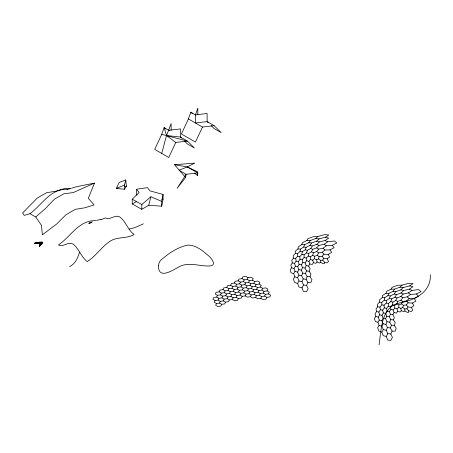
<?xml version="1.0" encoding="UTF-8"?>
<svg xmlns="http://www.w3.org/2000/svg" width="453" height="453" viewBox="0 0 453 453"><rect width="100%" height="100%" fill="white"/><g stroke="black" fill="none" stroke-linecap="round" stroke-linejoin="round"><path stroke-width="0.68" d="M325.43 237.23L328.719 238.108L325.09 240.515L319.314 241.936L316.732 244.365L312.298 246.002L310.679 248.476L307.338 250.311L306.579 252.853L304.093 254.869L304.088 257.502L302.236 259.688L302.853 262.423L301.432 264.767L302.536 267.632L301.341 270.118L302.78 273.125L305.452 273.521L307.185 276.528L306.098 279.308L307.864 282.446L306.568 285.407L308.148 288.68L306.477 291.823L303.391 291.387L302.021 287.836L303.555 284.999L301.97 281.647L299.071 280.962L297.627 277.672L294.88 276.823L293.663 273.686L291.092 272.768L290.13 269.858L291.619 267.808L290.815 265.067L292.349 262.927L291.76 260.333L293.499 258.148L293.187 255.69L295.299 253.493L295.299 251.172L297.972 248.986L298.317 246.811L301.755 244.66L304.648 244.711L308.799 242.666L310.362 240.503L315.69 238.538L317.853 236.494L324.608 234.62L328.821 234.994L325.43 237.23L319.11 238.895L315.69 238.538M409.682 285.871L412.966 286.749L409.342 289.156L403.566 290.577L400.979 293.006L396.551 294.643L394.925 297.117L391.585 298.952L390.826 301.494L388.346 303.51L388.334 306.143L386.488 308.329L387.105 311.064L385.679 313.408L386.783 316.273L385.588 318.759L387.026 321.766L389.705 322.162L391.432 325.169L390.35 327.949L392.111 331.086L390.814 334.042L392.394 337.321L390.729 340.458L387.638 340.027L386.273 336.477L387.802 333.635L386.216 330.288L383.317 329.603L381.873 326.313L379.127 325.464L377.91 322.326L375.339 321.409L374.376 318.499L375.871 316.449L375.061 313.708L376.596 311.568L376.013 308.974L377.745 306.789L377.434 304.331L379.546 302.134L379.552 299.812L382.224 297.627L382.57 295.452L386.001 293.301L388.901 293.351L393.051 291.307L394.608 289.139L399.942 287.179L402.1 285.135L408.855 283.261L413.068 283.635L409.682 285.871L403.357 287.536L399.942 287.179M197.61 175.747L197.734 171.88L187.299 166.908L174.558 164.739L185.594 177.474L177.157 188.261L186.075 174.309L197.746 172.938L197.61 175.747L194.518 173.097M313.47 252.791L312.683 255.26L310.362 256.862L310.526 259.399L312.695 260.186L314.49 258.691L314.648 256.319L317.264 255.226L318.561 252.916L322.27 252.276L324.897 250.011L329.999 249.892L334.138 247.644L332.196 245.35L326.268 245.82L323.074 248.216L318.629 249.105L316.715 251.523L313.47 252.791L311.494 251.811L308.652 253.533L306.579 252.853M397.717 301.432L396.93 303.901L394.614 305.503L394.778 308.04L396.941 308.827L398.736 307.332L398.9 304.96L401.511 303.867L402.808 301.556L406.522 300.917L409.15 298.652L414.246 298.533L418.385 296.285L416.443 293.986L410.52 294.461L407.326 296.851L402.876 297.746L400.967 300.163L397.717 301.432L395.741 300.452L392.898 302.168L390.826 301.494M320.475 260.316L322.695 260.135L324.467 262.123L324.359 263.703L322.836 263.68L320.718 262.259L320.475 260.316L318.538 258.839L316.551 259.767L314.49 258.691M404.722 308.957L406.941 308.776L408.719 310.764L408.606 312.344L407.083 312.321L404.971 310.9L404.722 308.957L402.785 307.479L400.803 308.408L398.736 307.332M430.35 274.756C431.188 292.445 414.24 300.333 399.501 302.983C380.831 306.76 381.364 330.152 379.053 344.863M297.627 277.672L298.929 275.175L297.581 272.077L298.844 269.626L297.729 266.698L299.11 264.314L298.363 261.534L300.05 259.241L299.778 256.585L301.958 254.393L302.27 251.851L305.141 249.773L306.126 247.327L309.914 245.379L311.641 243.006L316.573 241.194L319.11 238.895M381.873 326.313L383.176 323.816L381.828 320.718L383.091 318.266L381.975 315.339L383.363 312.955L382.609 310.175L384.297 307.881L384.031 305.226L386.205 303.034L386.522 300.492L389.387 298.414L390.378 295.962L394.161 294.02L395.894 291.647L400.82 289.835L403.357 287.536M305.452 273.521L306.494 270.934L305.011 268.057L306.183 265.662L305.141 262.904L306.653 260.718L306.228 258.063L308.295 256.098L308.652 253.533M389.705 322.162L390.741 319.575L389.257 316.698L390.435 314.303L389.393 311.545L390.905 309.359L390.48 306.704L392.541 304.739L392.898 302.168M185.594 177.474L186.075 174.309L179.054 170.254L187.299 166.908L194.773 163.114L174.558 164.739M295.299 253.493L297.564 253.708L300.022 251.517L300.469 249.122L303.669 246.998L304.648 244.711M379.546 302.134L381.811 302.349L384.274 300.158L384.716 297.763L387.915 295.639L388.901 293.351M136.483 189.252L139.128 192.508L132.236 199.212L132.236 203.963L141.806 209.303L148.703 205.322L161.721 206.155L161.721 201.404L163.063 194.456L150.039 190.894L147.395 187.644L136.483 189.252L136.483 194.009L137.016 195.203M161.721 206.155L163.063 199.212L163.063 194.456M124.484 189.241L124.484 185.073L125.713 179.96L119.207 182.446L116.347 188.408L124.484 189.241L126.455 186.211L125.713 179.96M148.703 205.322L150.911 196.755L161.721 201.404M318.538 258.839L319.099 256.687L317.264 255.226M402.785 307.479L403.351 305.328L401.511 303.867M161.727 153.448L166.528 135.532L171.115 123.55L171.115 130.305M79.592 252.202C77.757 257.78 75.243 264.02 69.552 266.63M301.755 244.66L302.451 242.638L306.862 240.526L310.362 240.503M386.001 293.301L386.698 291.273L391.109 289.167L394.608 289.139M184.433 141.002L187.44 143.975L194.462 148.029L187.44 141.087L175.764 142.452L168.748 157.502L154.705 149.394L161.727 134.343L164.094 127.604L169.36 130.645M211.132 125.583L214.144 128.556L221.166 132.61L214.144 125.668L202.468 127.038L195.447 142.083L181.404 133.98L188.425 118.929L190.792 112.191L195.475 114.892M214.144 125.668L207.123 121.614L195.447 122.984L195.447 114.875L197.814 108.137L197.814 114.892M307.864 282.446L310.86 282.559L311.97 279.643L310.039 276.749L310.979 274.071L309.156 271.262L306.494 270.934M392.111 331.086L395.112 331.2L396.216 328.283L394.286 325.39L395.231 322.712L393.402 319.903L390.741 319.575M309.156 271.262L310.118 268.827L308.629 266.109L306.183 265.662M393.402 319.903L394.365 317.468L392.876 314.75L390.435 314.303M71.699 188.176L76.812 186.636L94.428 183.114L88.329 198.34L94.088 204.937L84.722 207.819L75.357 209.32L65.991 214.728L56.625 224.042L42.339 234.813L41.5 225.379L35.742 216.998L29.983 213.674L24.224 215.407L22.65 212.944L37.203 198.108L46.568 192.701L55.934 191.2L65.3 188.318L71.059 188.369L67.044 189.564M301.97 281.647L303.233 278.912L301.63 275.741L302.78 273.125M386.216 330.288L387.479 327.553L385.882 324.382L387.026 321.766M225.509 302.145L223.306 300.871L220.3 301.341L218.097 300.067L215.084 300.532L214.28 302.27L216.483 303.544L219.49 303.074L221.693 304.348L224.705 303.884L225.509 302.145L228.522 301.681L229.326 299.943L232.338 299.478L234.541 300.747L237.553 300.282L238.357 298.544L241.37 298.08L242.174 296.341L245.186 295.877L247.389 297.151L250.396 296.681L252.598 297.955L255.611 297.491L257.814 298.759L260.826 298.295L263.029 299.569L266.036 299.105L266.845 297.366L269.852 296.896L270.662 295.163L268.453 293.889L265.447 294.354L263.244 293.08L260.232 293.55L258.029 292.276L255.022 292.74L252.814 291.472L249.807 291.936L247.604 290.662L244.592 291.126L242.389 289.858L239.382 290.322L237.174 289.048L234.167 289.518L231.964 288.244L228.952 288.708L226.749 287.44L223.742 287.904L222.933 289.643L219.926 290.107L219.116 291.845L216.109 292.31L215.3 294.048L217.502 295.316L220.515 294.852L222.717 296.126L225.73 295.662L227.933 296.93L230.939 296.466L233.142 297.74L236.155 297.276L238.357 298.544M215.084 300.532L212.882 299.257L213.686 297.525L216.698 297.055L217.502 295.316M216.483 303.544L215.673 305.282L217.876 306.551L220.888 306.086L221.693 304.348M218.097 300.067L218.901 298.329L221.913 297.864L224.116 299.133L227.123 298.669L229.326 299.943M220.515 294.852L221.319 293.114L224.331 292.649L226.534 293.923L229.546 293.459L231.749 294.727L234.756 294.263L236.959 295.537L239.971 295.067L242.174 296.341M219.49 303.074L220.3 301.341M221.913 297.864L222.717 296.126M224.331 292.649L225.135 290.911L228.148 290.447L230.351 291.721L233.357 291.251L235.566 292.525L238.572 292.06L240.775 293.334L243.788 292.865L245.99 294.139L248.997 293.674L251.205 294.943L254.212 294.478L256.415 295.752L259.427 295.288L261.63 296.556L264.637 296.092L266.845 297.366M226.749 287.44L227.559 285.701L230.566 285.231L232.768 286.506L235.781 286.041L237.984 287.31L240.99 286.845L243.199 288.119L246.206 287.655L248.408 288.923L251.421 288.459L253.623 289.733L256.63 289.269L258.839 290.537L261.845 290.073L264.048 291.347L267.06 290.877L269.263 292.151L268.453 293.889M223.306 300.871L224.116 299.133M225.73 295.662L226.534 293.923M228.148 290.447L228.952 288.708M230.566 285.231L231.375 283.499L234.382 283.029L236.585 284.303L239.597 283.838L241.8 285.107L244.807 284.643L247.015 285.917L250.022 285.452L252.225 286.721L255.237 286.256L257.44 287.53L260.447 287.06L262.655 288.334L265.662 287.87L267.865 289.139L267.06 290.877M227.123 298.669L227.933 296.93M229.546 293.459L230.351 291.721M231.964 288.244L232.768 286.506M234.382 283.029L235.192 281.29L238.199 280.826L240.401 282.1L243.414 281.636L245.617 282.904L248.623 282.44L250.832 283.714L253.839 283.244L256.041 284.518L259.054 284.054L261.256 285.328L260.447 287.06M230.939 296.466L231.749 294.727M233.357 291.251L234.167 289.518M235.781 286.041L236.585 284.303M238.199 280.826L239.003 279.088L242.015 278.623L244.218 279.897L247.23 279.427L249.433 280.701L252.44 280.237L254.643 281.511L257.655 281.041L259.858 282.315L259.054 284.054M232.338 299.478L233.142 297.74M234.756 294.263L235.566 292.525M237.174 289.048L237.984 287.31M239.597 283.838L240.401 282.1M242.015 278.623L242.819 276.885L245.832 276.421L248.034 277.695L251.047 277.225L253.25 278.499L252.44 280.237M236.155 297.276L236.959 295.537M238.572 292.06L239.382 290.322M240.99 286.845L241.8 285.107M243.414 281.636L244.218 279.897M239.971 295.067L240.775 293.334M242.389 289.858L243.199 288.119M244.807 284.643L245.617 282.904M247.23 279.427L248.034 277.695M243.788 292.865L244.592 291.126M246.206 287.655L247.015 285.917M248.623 282.44L249.433 280.701M245.186 295.877L245.99 294.139M247.604 290.662L248.408 288.923M250.022 285.452L250.832 283.714M248.997 293.674L249.807 291.936M251.421 288.459L252.225 286.721M253.839 283.244L254.643 281.511M250.396 296.681L251.205 294.943M252.814 291.472L253.623 289.733M255.237 286.256L256.041 284.518M254.212 294.478L255.022 292.74M256.63 289.269L257.44 287.53M255.611 297.491L256.415 295.752M258.029 292.276L258.839 290.537M259.427 295.288L260.232 293.55M261.845 290.073L262.655 288.334M260.826 298.295L261.63 296.556M263.244 293.08L264.048 291.347M264.637 296.092L265.447 294.354M311.494 251.811L312.785 249.309L316.647 247.859L319.003 245.396L324.15 244.241L327.689 241.794L334.388 240.956L336.811 242.944L332.196 245.35M395.741 300.452L397.032 297.949L400.894 296.5L403.255 294.037L408.396 292.881L411.941 290.435L418.634 289.597L421.058 291.585L416.443 293.986M39.162 245.996L39.32 245.707A23.732 13.698 0 0 1 39.711 245.05L40.051 244.269L38.805 243.595A3.46 1.999 0 0 0 38.052 243.408L34.841 243.499M308.629 266.109L309.818 263.929L308.895 261.307L306.653 260.718M392.876 314.75L394.07 312.57L393.142 309.948L390.905 309.359M322.695 260.135L323.736 258.284L322.06 256.29L319.099 256.687M406.941 308.776L407.983 306.924L406.307 304.931L403.351 305.328M306.862 240.526L307.915 238.68L313.521 236.619L317.853 236.494M391.109 289.167L392.162 287.321L397.768 285.26L402.1 285.135M302.021 287.836L298.957 286.998L297.576 283.487L299.071 280.962M386.273 336.477L383.204 335.639L381.822 332.128L383.317 329.603M293.663 273.686L295.05 271.421L293.986 268.47L295.384 266.183L294.575 263.397L296.149 261.121L295.684 258.47L297.604 256.228L297.564 253.708M377.91 322.326L379.303 320.061L378.232 317.111L379.637 314.824L378.821 312.038L380.395 309.756L379.931 307.111L381.856 304.869L381.811 302.349M312.695 260.186L313.453 262.638L312.219 264.484L309.818 263.929M396.941 308.827L397.7 311.273L396.471 313.125L394.07 312.57M294.88 276.823L293.351 279.031L294.603 282.383L297.576 283.487M379.127 325.464L377.598 327.672L378.85 331.024L381.822 332.128M39.524 246.2L39.881 245.73A30.957 17.877 0 0 1 40.866 244.569C45.476 240.826 36.149 242.661 34.479 243.289M308.895 261.307L310.526 259.399M393.142 309.948L394.778 308.04M322.06 256.29L323.957 254.207L328.193 254.422L331.641 252.395L329.999 249.892M406.307 304.931L408.204 302.847L412.445 303.063L415.888 301.035L414.246 298.533M316.551 259.767L317.089 261.998L315.786 263.38L313.453 262.638M400.803 308.408L401.335 310.639L400.033 312.021L397.7 311.273M29.983 213.674C41.993 204.881 50.583 188.414 67.446 189.286M35.742 216.998L45.107 208.833L54.473 199.161L63.839 193.759L73.205 192.61L94.428 183.114M141.806 209.303L141.806 204.546L150.911 196.755M323.736 258.284L327.106 258.799L329.693 257.049L328.193 254.422M407.983 306.924L411.352 307.44L413.94 305.69L412.445 303.063M132.236 203.963L136.834 201.313M320.718 262.259L319.325 263.029L317.089 261.998M404.971 310.9L403.572 311.67L401.335 310.639M143.369 223.805L137.072 226.732A39.541 22.826 0 0 1 132.344 228.278L129.179 229.059M92.344 221.817L88.748 223.42L91.749 222.4M124.484 185.073L116.347 188.408L117.695 188.114M100.911 219.773L105.3 217.899C110.119 220.605 114.875 214.207 119.694 216.913C125.94 221.477 127.842 229.954 134.088 234.518C126.925 238.822 117.837 236.557 110.674 240.86C101.727 246.398 96.206 256.013 87.259 261.557C81.013 256.993 79.111 248.51 72.865 243.946C68.046 241.239 63.29 247.644 58.471 244.937C71.178 236.392 78.918 219.677 96.517 220.696M90.776 222.65L89.875 222.887L91.336 222.508M97.072 220.192L100.9 219.484M34.394 243.238C36.744 242.797 47.316 239.796 40.696 244.926A28.675 16.557 0 0 0 39.615 246.251M34.57 243.34C36.444 242.627 44.739 241.511 40.243 245.101A25.243 14.575 0 0 0 39.434 246.149M34.66 243.391L38.414 242.865L41.104 243.346A0.713 0.413 0 0 1 41.24 243.612L40.079 245.135A30.266 17.474 0 0 0 39.343 246.098M124.433 186.653L126.455 186.211M34.751 243.448L37.735 243.085L39.819 243.397A2.933 1.693 0 0 1 40.34 243.635L40.645 244.099L40.034 244.948A30.747 17.752 0 0 0 39.252 246.047M195.447 114.875L207.123 113.51L207.123 121.614L208.125 122.61M168.748 130.294L180.419 128.924L180.419 137.032L181.421 138.023M297.972 248.986L300.469 249.122M382.224 297.627L384.716 297.763M161.693 199.122L163.063 199.212M307.185 276.528L310.039 276.749M391.432 325.169L394.286 325.39M165.594 129.094L164.094 127.604L166.528 135.532L180.419 137.032L187.44 141.087L161.727 134.343M308.799 242.666L311.641 243.006M393.051 291.307L395.894 291.647M303.669 246.998L306.126 247.327M387.915 295.639L390.378 295.962M303.555 284.999L306.568 285.407M387.802 333.635L390.814 334.042M303.233 278.912L306.098 279.308M387.479 327.553L390.35 327.949M300.022 251.517L302.27 251.851M384.274 300.158L386.522 300.492M293.499 258.148L295.684 258.47M377.745 306.789L379.931 307.111M297.604 256.228L299.778 256.585M381.856 304.869L384.031 305.226M302.536 267.632L305.011 268.057M386.783 316.273L389.257 316.698M296.149 261.121L298.363 261.534M380.395 309.756L382.609 310.175M299.11 264.314L301.432 264.767M383.363 312.955L385.679 313.408M298.844 269.626L301.341 270.118M383.091 318.266L385.588 318.759M300.05 259.241L302.236 259.688M384.297 307.881L386.488 308.329M302.853 262.423L305.141 262.904M298.929 275.175L301.63 275.741M387.105 311.064L389.393 311.545M383.176 323.816L385.882 324.382M292.349 262.927L294.575 263.397M376.596 311.568L378.821 312.038M295.384 266.183L297.729 266.698M379.637 314.824L381.975 315.339M301.958 254.393L304.093 254.869M386.205 303.034L388.346 303.51M305.141 249.773L307.338 250.311M389.387 298.414L391.585 298.952M295.05 271.421L297.581 272.077M379.303 320.061L381.828 320.718M309.914 245.379L312.298 246.002M394.161 294.02L396.551 294.643M304.088 257.502L306.228 258.063M388.334 306.143L390.48 306.704M316.573 241.194L319.314 241.936M400.82 289.835L403.566 290.577M291.619 267.808L293.986 268.47M375.871 316.449L378.232 317.111M324.467 262.123L326.981 262.916L328.589 261.477L327.106 258.799M408.719 310.764L411.228 311.556L412.842 310.118L411.352 307.44M308.295 256.098L310.362 256.862M392.541 304.739L394.614 305.503M310.679 248.476L312.785 249.309M394.925 297.117L397.032 297.949M316.732 244.365L319.003 245.396M400.979 293.006L403.255 294.037M325.09 240.515L327.689 241.794M409.342 289.156L411.941 290.435M312.683 255.26L314.648 256.319M396.93 303.901L398.9 304.96M132.236 199.212L141.806 204.546M188.425 118.929L202.468 127.038M197.746 172.938L187.299 166.908L188.329 167.791M222.933 289.643L225.135 290.911M219.116 291.845L221.319 293.114M216.698 297.055L218.901 298.329M400.894 296.5L402.876 297.746M316.647 247.859L318.629 249.105M408.396 292.881L410.52 294.461M324.15 244.241L326.268 245.82M166.528 135.532L175.764 142.452M400.967 300.163L402.808 301.556M316.715 251.523L318.561 252.916M407.326 296.851L409.15 298.652M323.074 248.216L324.897 250.011M190.792 112.191L192.299 113.675M406.522 300.917L408.204 302.847M322.27 252.276L323.957 254.207M158.437 265.86C158.369 280.322 173.301 269.807 179.524 266.562C189.156 261.624 199.83 266.562 209.932 265.945C217.485 265.583 211.036 257.474 207.955 255.311C202.4 250.435 195.934 245.237 188.199 245.062C177.808 246.925 168.284 253.578 160.487 260.475A23.267 13.431 0 0 0 159.043 263.063L158.437 265.86"/></g></svg>
